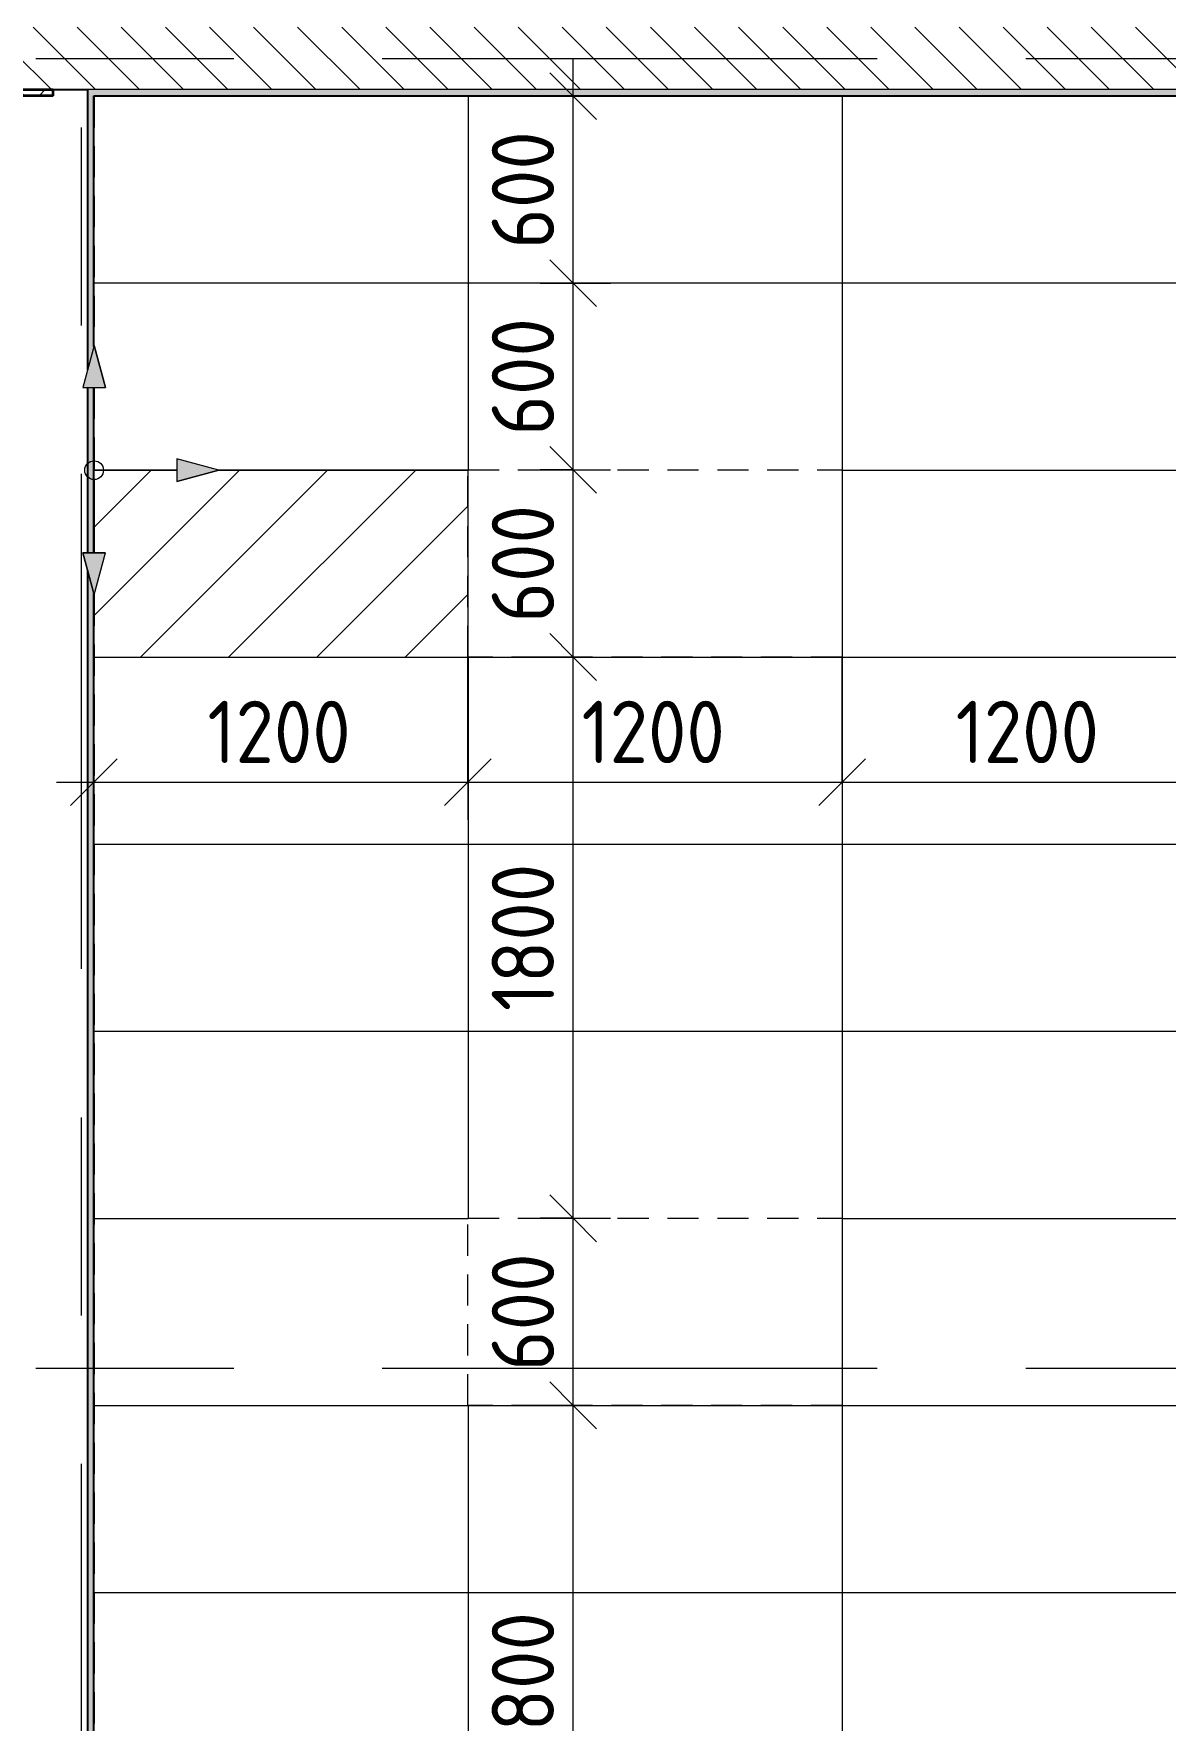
# Model space of a CAD drawing. Header units: millimetres. Extents: x -2911 to 191903, y -8553 to 29000.
# Drawn here: x 3557 to 7187, y 2470 to 7879 of the extents above; entities that cross this region are included whole.
import ezdxf

# ---------------------------------------------------------------- set-up
doc = ezdxf.new("R2010")
doc.units = ezdxf.units.MM
doc.linetypes.add('200_ШТРИХ__ш1_п0_6_', pattern=[160, 100, -60])
doc.linetypes.add('Осевая', pattern=[3175, 635, -476.25, 1587.5, -476.25])
for name, color, linetype, lineweight in [('A-ANNO-DIMS', 7, 'Continuous', 9), ('A-ANNO-DIMS-100', 7, 'Continuous', 9), ('A-DETL', 7, 'Continuous', 9), ('A-DETL-GENF', 7, 'Continuous', 9), ('A-DETL-MBND', 7, '200_ШТРИХ__ш1_п0_6_', 9), ('A-WALL', 7, 'Continuous', 9), ('I-WALL', 7, 'Continuous', 9), ('Оси-2', 7, 'Осевая', 9)]:
    doc.layers.add(name, color=color, linetype=linetype, lineweight=lineweight)
for name, color, linetype, lineweight, true_color in [('A-DETL-GENF-2', 7, 'Continuous', 9, 0x004000), ('A-WALL-1', 7, 'Continuous', 25, 0x3c3c3c), ('A-WALL-2', 7, 'Continuous', 35, 0x3c3c3c), ('A-WALL-FNSH-2', 7, 'Continuous', 13, 0x3c3c3c)]:
    doc.layers.add(name, color=color, linetype=linetype, lineweight=lineweight, true_color=true_color)
doc.styles.add('ISOCPEUR_1', font='isocpeur.ttf', dxfattribs={"width": 0.9, "height": 200})
doc.dimstyles.new('ISO-2_0_0_9К_Средний_округл2', dxfattribs={"dimscale": 304.8, "dimtxt": 199.196235, "dimasz": 0.492126, "dimexe": 0.393701, "dimexo": 0, "dimgap": 0, "dimtad": 1, "dimdec": 0, "dimrnd": 10, "dimzin": 0, "dimdsep": 46, "dimtxsty": 'ISOCPEUR_1', "dimblk1": 'OBLIQUE', "dimblk2": 'OBLIQUE', "dimsah": 1, "dimcen": 0.09, "dimdle": 0.393701, "dimazin": 0, "dimtfac": 1, "dimtdec": 4, "dimtix": 1, "dimtmove": 0, "dimatfit": 3, "dimfxl": 1, "dimtvp": 1, "dimtolj": 1, "dimtzin": 0, "dimarcsym": 2})
pattern_1 = [(0, (0, 0), (121.92, 30.48), [10.058, -81.382, 10.058, -81.382, -487.68]), (0, (0, 0), (121.92, 30.48), [-182.88, 10.058, -172.822, 10.058, -81.382, -213.36]), (0, (0, 0), (121.92, 30.48), [-457.2, 10.058, -50.902, 10.058, -142.342]), (120, (45.72, 15.24), (-87.356454, 90.34582), [10.058, -81.382, 10.058, -81.382, -487.68]), (120, (45.72, 15.24), (-87.356454, 90.34582), [-182.88, 10.058, -172.822, 10.058, -81.382, -213.36]), (120, (45.72, 15.24), (-87.356454, 90.34582), [-457.2, 10.058, -50.902, 10.058, -142.342]), (240, (60.96, 76.2), (-34.56355, -120.82582), [10.058, -81.382, 10.058, -81.382, -487.68]), (240, (60.96, 76.2), (-34.56355, -120.82582), [-182.88, 10.058, -172.822, 10.058, -81.382, -213.36]), (240, (60.96, 76.2), (-34.56355, -120.82582), [-457.2, 10.058, -50.902, 10.058, -142.342])]

# ---------------------------------------------------------------- blocks, each defined once
blk = doc.blocks.new('Начало раскладки_красным - Начало раскладки_красным-26110966-План потолков с обозначением видов отделки и геометрии 2 этажа в осях 1-12')
at = {"layer": 'A-DETL-GENF'}
for points in [[(-36.2, 264.8), (36.2, 264.8), (0, 400), (-24.9, 307.3)], [(264.8, -36.2), (400, 0), (264.8, 36.2)], [(0, -400), (36.2, -264.8), (-36.2, -264.8)]]:
    blk.add_hatch(color=256, dxfattribs=at).paths.add_polyline_path(points)
for p, q in [((0, 400), (-36.2, 264.8)), ((0, 400), (-36.2, 264.8)), ((36.2, 264.8), (0, 400)), ((0, 400), (36.2, 264.8)), ((-36.2, 264.8), (36.2, 264.8)), ((-36.2, 264.8), (36.2, 264.8)), ((0, 30), (0, 264.8)), ((30, 0), (264.8, 0)), ((400, 0), (264.8, 36.2)), ((264.8, 36.2), (264.8, -36.2)), ((400, 0), (264.8, 36.2)), ((264.8, 36.2), (264.8, -36.2)), ((400, 0), (264.8, -36.2)), ((0, -30), (0, -264.8)), ((264.8, -36.2), (400, 0)), ((36.2, -264.8), (-36.2, -264.8)), ((-36.2, -264.8), (0, -400)), ((0, -400), (-36.2, -264.8)), ((-36.2, -264.8), (36.2, -264.8)), ((0, -400), (36.2, -264.8)), ((0, -400), (36.2, -264.8))]:
    blk.add_line(p, q, dxfattribs=at)
blk.add_circle((0, 0), 30, dxfattribs=at)
blk = doc.blocks.new('DIMBLOCK27-План потолков с обозначением видов отделки и геометрии 2 этажа в осях 1-12')
at = {"layer": 'A-ANNO-DIMS-100', "lineweight": 20}
for p, q in [((5287.7, 3480.3), (5212.7, 3555.3)), ((5287.7, 3480.3), (5362.7, 3405.3)), ((5287.7, 1680.3), (5212.7, 1755.3)), ((5287.7, 1680.3), (5362.7, 1605.3))]:
    blk.add_line(p, q, dxfattribs=at)
at = {"layer": 'A-ANNO-DIMS-100'}
for p, q in [((5181.6, 3480.3), (5407.7, 3480.3)), ((5287.7, 3480.3), (5181.6, 3480.3)), ((5287.7, 1680.3), (5287.7, 3480.3)), ((5181.6, 1680.3), (5407.7, 1680.3)), ((5287.7, 1680.3), (5181.6, 1680.3))]:
    blk.add_line(p, q, dxfattribs=at)
at = {"layer": 'A-ANNO-DIMS-100', "color": 0, "insert": (5026.4, 2344.7), "char_height": 200, "width": 565.411, "attachment_point": 1, "rotation": 90, "line_spacing_factor": 1.149209, "style": 'ISOCPEUR_1'}
blk.add_mtext('1800', dxfattribs=at)
blk = doc.blocks.new('_Oblique')
at = {"color": 0, "linetype": 'ByBlock', "lineweight": -2}
blk.add_line((-0.5, -0.5), (0.5, 0.5), dxfattribs=at)
blk = doc.blocks.new('DIMBLOCK28-План потолков с обозначением видов отделки и геометрии 2 этажа в осях 1-12')
at = {"layer": 'A-ANNO-DIMS-100', "lineweight": 20}
for p, q in [((5287.7, 4080.3), (5212.7, 4155.3)), ((5287.7, 4080.3), (5362.7, 4005.3)), ((5287.7, 3480.3), (5212.7, 3555.3)), ((5287.7, 3480.3), (5362.7, 3405.3))]:
    blk.add_line(p, q, dxfattribs=at)
at = {"layer": 'A-ANNO-DIMS-100'}
for p, q in [((5181.6, 4080.3), (5407.7, 4080.3)), ((5287.7, 4080.3), (5181.6, 4080.3)), ((5287.7, 3480.3), (5287.7, 4080.3)), ((5181.6, 3480.3), (5407.7, 3480.3)), ((5287.7, 3480.3), (5181.6, 3480.3))]:
    blk.add_line(p, q, dxfattribs=at)
at = {"layer": 'A-ANNO-DIMS-100', "color": 0, "insert": (5026.4, 3590.7), "char_height": 200, "width": 455.087, "attachment_point": 1, "rotation": 90, "line_spacing_factor": 1.149209, "style": 'ISOCPEUR_1'}
blk.add_mtext('600', dxfattribs=at)
blk = doc.blocks.new('DIMBLOCK29-План потолков с обозначением видов отделки и геометрии 2 этажа в осях 1-12')
at = {"layer": 'A-ANNO-DIMS-100', "lineweight": 20}
for p, q in [((5287.7, 5880.3), (5212.7, 5955.3)), ((5287.7, 5880.3), (5362.7, 5805.3)), ((5287.7, 4080.3), (5212.7, 4155.3)), ((5287.7, 4080.3), (5362.7, 4005.3))]:
    blk.add_line(p, q, dxfattribs=at)
at = {"layer": 'A-ANNO-DIMS-100'}
for p, q in [((5181.6, 5880.3), (5407.7, 5880.3)), ((5287.7, 5880.3), (5181.6, 5880.3)), ((5287.7, 4080.3), (5287.7, 5880.3)), ((5181.6, 4080.3), (5407.7, 4080.3)), ((5287.7, 4080.3), (5181.6, 4080.3))]:
    blk.add_line(p, q, dxfattribs=at)
at = {"layer": 'A-ANNO-DIMS-100', "color": 0, "insert": (5026.4, 4744.7), "char_height": 200, "width": 565.411, "attachment_point": 1, "rotation": 90, "line_spacing_factor": 1.149209, "style": 'ISOCPEUR_1'}
blk.add_mtext('1800', dxfattribs=at)
blk = doc.blocks.new('DIMBLOCK30-План потолков с обозначением видов отделки и геометрии 2 этажа в осях 1-12')
at = {"layer": 'A-ANNO-DIMS-100', "lineweight": 20}
for p, q in [((5287.7, 6480.3), (5212.7, 6555.3)), ((5287.7, 6480.3), (5362.7, 6405.3)), ((5287.7, 5880.3), (5212.7, 5955.3)), ((5287.7, 5880.3), (5362.7, 5805.3))]:
    blk.add_line(p, q, dxfattribs=at)
at = {"layer": 'A-ANNO-DIMS-100'}
for p, q in [((5181.6, 6480.3), (5407.7, 6480.3)), ((5287.7, 6480.3), (5181.6, 6480.3)), ((5287.7, 5880.3), (5287.7, 6480.3)), ((5181.6, 5880.3), (5407.7, 5880.3)), ((5287.7, 5880.3), (5181.6, 5880.3))]:
    blk.add_line(p, q, dxfattribs=at)
at = {"layer": 'A-ANNO-DIMS-100', "color": 0, "insert": (5026.4, 5990.7), "char_height": 200, "width": 455.087, "attachment_point": 1, "rotation": 90, "line_spacing_factor": 1.149209, "style": 'ISOCPEUR_1'}
blk.add_mtext('600', dxfattribs=at)
blk = doc.blocks.new('DIMBLOCK31-План потолков с обозначением видов отделки и геометрии 2 этажа в осях 1-12')
at = {"layer": 'A-ANNO-DIMS-100', "lineweight": 20}
for p, q in [((5287.7, 7079.5), (5212.7, 7154.5)), ((5287.7, 7079.5), (5362.7, 7004.5)), ((5287.7, 6480.3), (5212.7, 6555.3)), ((5287.7, 6480.3), (5362.7, 6405.3))]:
    blk.add_line(p, q, dxfattribs=at)
at = {"layer": 'A-ANNO-DIMS-100'}
for p, q in [((5181.6, 7079.5), (5407.7, 7079.5)), ((5287.7, 7079.5), (5181.6, 7079.5)), ((5287.7, 6480.3), (5287.7, 7079.5)), ((5181.6, 6480.3), (5407.7, 6480.3)), ((5287.7, 6480.3), (5181.6, 6480.3))]:
    blk.add_line(p, q, dxfattribs=at)
at = {"layer": 'A-ANNO-DIMS-100', "color": 0, "insert": (5026.4, 6590.3), "char_height": 200, "width": 455.087, "attachment_point": 1, "rotation": 90, "line_spacing_factor": 1.149209, "style": 'ISOCPEUR_1'}
blk.add_mtext('600', dxfattribs=at)
blk = doc.blocks.new('DIMBLOCK32-План потолков с обозначением видов отделки и геометрии 2 этажа в осях 1-12')
at = {"layer": 'A-ANNO-DIMS-100'}
for p, q in [((5287.7, 7079.5), (5287.7, 7799)), ((5181.6, 7679), (5407.7, 7679)), ((5287.7, 7679), (5181.6, 7679)), ((5181.6, 7079.5), (5407.7, 7079.5)), ((5287.7, 7079.5), (5181.6, 7079.5))]:
    blk.add_line(p, q, dxfattribs=at)
at = {"layer": 'A-ANNO-DIMS-100', "lineweight": 20}
for p, q in [((5287.7, 7679), (5212.7, 7754)), ((5287.7, 7679), (5362.7, 7604)), ((5287.7, 7079.5), (5212.7, 7154.5)), ((5287.7, 7079.5), (5362.7, 7004.5))]:
    blk.add_line(p, q, dxfattribs=at)
at = {"layer": 'A-ANNO-DIMS-100', "color": 0, "insert": (5026.4, 7189.6), "char_height": 200, "width": 455.087, "attachment_point": 1, "rotation": 90, "line_spacing_factor": 1.149209, "style": 'ISOCPEUR_1'}
blk.add_mtext('600', dxfattribs=at)
blk = doc.blocks.new('DIMBLOCK52-План потолков с обозначением видов отделки и геометрии 2 этажа в осях 1-12')
at = {"layer": 'A-ANNO-DIMS-100'}
for p, q in [((4949.9, 5880.3), (4949.9, 5358.7)), ((4949.9, 5478.7), (4949.9, 5880.3)), ((3750, 5584.8), (3750, 5358.7)), ((3750, 5478.7), (3750, 5584.8)), ((3630, 5478.7), (4949.9, 5478.7))]:
    blk.add_line(p, q, dxfattribs=at)
at = {"layer": 'A-ANNO-DIMS-100', "lineweight": 20}
for p, q in [((3750, 5478.7), (3825, 5553.7)), ((4949.9, 5478.7), (5024.9, 5553.7)), ((3750, 5478.7), (3675, 5403.7)), ((4949.9, 5478.7), (4874.9, 5403.7))]:
    blk.add_line(p, q, dxfattribs=at)
at = {"layer": 'A-ANNO-DIMS-100', "color": 0, "insert": (4114.4, 5740), "char_height": 200, "width": 565.411, "attachment_point": 1, "line_spacing_factor": 1.149209, "style": 'ISOCPEUR_1'}
blk.add_mtext('1200', dxfattribs=at)
blk = doc.blocks.new('DIMBLOCK53-План потолков с обозначением видов отделки и геометрии 2 этажа в осях 1-12')
at = {"layer": 'A-ANNO-DIMS-100'}
for p, q in [((4949.9, 5880.3), (4949.9, 5358.7)), ((4949.9, 5478.7), (4949.9, 5880.3)), ((6149.9, 5880.3), (6149.9, 5358.7)), ((6149.9, 5478.7), (6149.9, 5880.3)), ((4949.9, 5478.7), (6149.9, 5478.7))]:
    blk.add_line(p, q, dxfattribs=at)
at = {"layer": 'A-ANNO-DIMS-100', "lineweight": 20}
for p, q in [((4949.9, 5478.7), (5024.9, 5553.7)), ((6149.9, 5478.7), (6224.9, 5553.7)), ((4949.9, 5478.7), (4874.9, 5403.7)), ((6149.9, 5478.7), (6074.9, 5403.7))]:
    blk.add_line(p, q, dxfattribs=at)
at = {"layer": 'A-ANNO-DIMS-100', "color": 0, "insert": (5314.3, 5740), "char_height": 200, "width": 565.411, "attachment_point": 1, "line_spacing_factor": 1.149209, "style": 'ISOCPEUR_1'}
blk.add_mtext('1200', dxfattribs=at)
blk = doc.blocks.new('DIMBLOCK54-План потолков с обозначением видов отделки и геометрии 2 этажа в осях 1-12')
at = {"layer": 'A-ANNO-DIMS-100'}
for p, q in [((6149.9, 5880.3), (6149.9, 5358.7)), ((6149.9, 5478.7), (6149.9, 5880.3)), ((7349.9, 5880.3), (7349.9, 5358.7)), ((7349.9, 5478.7), (7349.9, 5880.3)), ((6149.9, 5478.7), (7349.9, 5478.7))]:
    blk.add_line(p, q, dxfattribs=at)
at = {"layer": 'A-ANNO-DIMS-100', "lineweight": 20}
for p, q in [((6149.9, 5478.7), (6224.9, 5553.7)), ((7349.9, 5478.7), (7424.9, 5553.7)), ((6149.9, 5478.7), (6074.9, 5403.7)), ((7349.9, 5478.7), (7274.9, 5403.7))]:
    blk.add_line(p, q, dxfattribs=at)
at = {"layer": 'A-ANNO-DIMS-100', "color": 0, "insert": (6514.3, 5740), "char_height": 200, "width": 565.411, "attachment_point": 1, "line_spacing_factor": 1.149209, "style": 'ISOCPEUR_1'}
blk.add_mtext('1200', dxfattribs=at)

msp = doc.modelspace()

# ---------------------------------------------------------------- hatches: boundary and pattern name
at = {"layer": 'A-DETL-GENF-2'}
h = msp.add_hatch(dxfattribs=at)
h.set_pattern_fill('FP_56', color=256, style=0, pattern_type=2)
h.set_pattern_definition([(45, (0, 0), (-141.4214, 141.4214), [])])
h.paths.add_polyline_path([(4951, 5879.5), (4951, 6479.5), (4150.1, 6479.5), (4015.8, 6443.4), (4015.7, 6479.5), (3750, 6479.5), (3750, 6214.7), (3787.4, 6214.8), (3751.2, 6079.5), (3750, 6084.1), (3750, 5879.5), (4579.3, 5879.5)])
at = {"layer": 'A-DETL-MBND'}
h = msp.add_hatch(dxfattribs=at)
h.set_pattern_fill('FP_47', color=256, style=0, pattern_type=2)
h.set_pattern_definition([(180, (2551, 3479.5), (-7e-14, -600), []), (270, (2551, 3479.5), (1200, 7e-14), [])])
h.paths.add_polyline_path([(12160, 521), (12160, 7049), (11459, 7049), (11459, 7679), (10661, 7679), (10661, 7049), (9759, 7049), (9759, 7679), (8881, 7679), (8881, 7049), (8260, 7049), (8260, 6480.3), (8549.9, 6480.3), (8549.9, 5880.3), (8260, 5880.3), (8260, 4080.3), (8549.9, 4080.3), (8549.9, 3480.3), (8260, 3480.3), (8260, 1680.3), (8549.9, 1680.3), (8549.9, 1080.3), (8260, 1080.3), (8260, 521), (11856, 521)])
h.paths.add_polyline_path([(5792.1, 521), (7660, 521), (7660, 1080.3), (7349.9, 1080.3), (7349.9, 1680.3), (7660, 1680.3), (7660, 3480.3), (7349.9, 3480.3), (7349.9, 4080.3), (7660, 4080.3), (7660, 5880.3), (7349.9, 5880.3), (7349.9, 6480.3), (7660, 6480.3), (7660, 7279), (7639, 7279), (7639, 7679), (3751, 7679), (3751, 6878.6), (3787.1, 6744.3), (3751, 6744.2), (3751, 6214.7), (3787.4, 6214.8), (3751, 6079.5), (3751, 521), (4579.3, 521)])
h.paths.add_polyline_path([(10643.2, 1080.3), (9749.9, 1080.3), (9749.9, 1680.3), (10949.9, 1680.3), (10949.9, 1080.3)])
h.paths.add_polyline_path([(6149.9, 1080.3), (4949.9, 1080.3), (4949.9, 1680.3), (6149.9, 1680.3)])
h.paths.add_polyline_path([(10949.9, 3480.3), (9749.9, 3480.3), (9749.9, 4080.3), (10949.9, 4080.3), (10949.9, 3845.2)])
h.paths.add_polyline_path([(4949.9, 3480.3), (4951, 4080.3), (6149.9, 4080.3), (6149.9, 3480.3)])
h.paths.add_polyline_path([(10949.9, 5880.3), (9749.9, 5880.3), (9749.9, 6480.3), (10949.9, 6480.3)])
h.paths.add_polyline_path([(6149.9, 5880.3), (4949.9, 5880.3), (4949.9, 6480.3), (6149.9, 6480.3)])
h.paths.add_polyline_path([(4015.8, 6443.4), (4015.7, 6515.9), (4150.1, 6479.5)])
at = {"layer": 'I-WALL'}
h = msp.add_hatch(dxfattribs=at)
h.set_pattern_fill('FP_11', color=256, style=0, pattern_type=2)
h.set_pattern_definition([(45, (0, 0), (-57.0246, 57.0246), []), (45, (57.025, 0), (-57.0246, 57.0246), [100.806, -20.161, 3.353, -16.808])])
h.paths.add_polyline_path([(110, 7680), (3620, 7680), (3620, 7700), (3489, 7700), (3489, 7900), (110, 7900), (110, 7767.3)])
h = msp.add_hatch(dxfattribs=at)
h.set_pattern_fill('FP_8', color=256, style=0, pattern_type=2)
h.set_pattern_definition([(135, (0, 0), (-70.7107, -70.7107), [])])
h.paths.add_polyline_path([(10640, 7700), (12160, 7700), (12160, 7900), (8260, 7900), (8260, 7700), (10560, 7700)])
h.paths.add_polyline_path([(3620, 7700), (7660, 7700), (7660, 7900), (3489, 7900), (3489, 7700)])
h.paths.add_polyline_path([(16660, 7700), (16660, 7900), (12760, 7900), (12760, 7700), (13004, 7700), (13060.1, 7714.4), (13060.2, 7700), (13589.7, 7700), (13589.7, 7715.4), (13647.2, 7700), (16160, 7700)])
h = msp.add_hatch(dxfattribs=at)
h.set_pattern_fill('FP_40', color=256, style=0, pattern_type=2)
h.set_pattern_definition(pattern_1)
h.paths.add_polyline_path([(7639, 7680), (7640, 7680), (7640, 7700), (3730, 7700), (3730, 7680), (7004.8, 7680)])
h = msp.add_hatch(dxfattribs=at)
h.set_pattern_fill('FP_40', color=256, style=0, pattern_type=2)
h.set_pattern_definition(pattern_1)
h.paths.add_polyline_path([(3750, 140), (3750, 6084.1), (3730, 6158.6), (3730, 140)])
h.paths.add_polyline_path([(3730, 6214.7), (3750, 6214.8), (3750, 6744.3), (3730, 6744.2), (3730, 6214.8)])
h.paths.add_polyline_path([(3730, 6801.8), (3750, 6879.5), (3750, 7680), (3730, 7680), (3730, 6879.5)])

# ---------------------------------------------------------------- linework, layer by layer
at = {"layer": 'A-DETL'}
for p, q in [((4015.8, 6479.5), (3750, 6479.5)), ((3750, 6479.5), (3750, 6214.7)), ((4951, 6479.5), (4150.1, 6479.5)), ((4951, 5879.5), (4951, 6479.5)), ((3750, 6084.1), (3750, 5879.5)), ((3750, 5879.5), (4951, 5879.5))]:
    msp.add_line(p, q, dxfattribs=at)
at = {"layer": 'A-DETL-MBND'}
for p, q in [((7639, 7679), (3751, 7679)), ((3751, 7679), (3751, 6878.6)), ((3751, 6744.3), (3751, 6214.7)), ((4949.9, 6480.3), (6149.9, 6480.3)), ((4949.9, 5880.3), (4949.9, 6479.5)), ((6149.9, 6480.3), (6149.9, 5880.3)), ((3751, 6080.4), (3751, 141)), ((6149.9, 5880.3), (4951, 5880.3)), ((4949.9, 3480.3), (4949.9, 4080.3)), ((4949.9, 4080.3), (6149.9, 4080.3)), ((6149.9, 4080.3), (6149.9, 3480.3)), ((6149.9, 3480.3), (4949.9, 3480.3))]:
    msp.add_line(p, q, dxfattribs=at)
at = {"layer": 'A-WALL'}
for p, q in [((7660, 7700), (3730, 7700)), ((3751, 7679), (3750, 7679))]:
    msp.add_line(p, q, dxfattribs=at)
at = {"layer": 'A-WALL-1'}
for p, q in [((3620, 7700), (3730, 7700)), ((3730, 7700), (3730, 6801.8)), ((3750, 7680), (7640, 7680)), ((3750, 6876.6), (3750, 7680)), ((3730, 6744.3), (3730, 6214.7)), ((3750, 6214.7), (3750, 6744.3)), ((3730, 6158.6), (3730, 140)), ((3750, 140), (3750, 6084.1))]:
    msp.add_line(p, q, dxfattribs=at)
at = {"layer": 'A-WALL-2'}
for p, q in [((3489, 7700), (3620, 7700)), ((3620, 7680), (3620, 7700)), ((3620, 7680), (110, 7680))]:
    msp.add_line(p, q, dxfattribs=at)
at = {"layer": 'A-WALL-FNSH-2'}
for p, q in [((3751, 7679), (7639, 7679)), ((3751, 6878.6), (3751, 7679)), ((3751, 6214.7), (3751, 6744.3)), ((3751, 141), (3751, 6080.4))]:
    msp.add_line(p, q, dxfattribs=at)
at = {"layer": 'Оси-2'}
for p, q in [((3710, 593.7), (3710, 24898.1)), ((389, 7800), (35990, 7800)), ((389, 3600), (35990, 3600))]:
    msp.add_line(p, q, dxfattribs=at)

# ---------------------------------------------------------------- block references
at = {"layer": 'A-DETL-GENF', "rotation": 0.03359668727813597}
msp.add_blockref('Начало раскладки_красным - Начало раскладки_красным-26110966-План потолков с обозначением видов отделки и геометрии 2 этажа в осях 1-12', (3751, 6479.5), dxfattribs=at)

# ---------------------------------------------------------------- dimensions: what is measured, and where the dimension line sits
at = {"layer": 'A-ANNO-DIMS'}
for base, p1, p2, override, picture, middle in [((5287.6586954, 7679.0000053), (5181.5926782, 7079.5000053), (5181.5926782, 7679.0000053), {"dimpost": '<>', "dimfxl": 599.5}, 'DIMBLOCK32-План потолков с обозначением видов отделки и геометрии 2 этажа в осях 1-12', (5187.6586954, 7379.2500053)), ((5287.7, 7079.5), (5181.6, 6480.3), (5181.6, 7079.5), {"dimpost": '<>', "dimfxl": 599.211752}, 'DIMBLOCK31-План потолков с обозначением видов отделки и геометрии 2 этажа в осях 1-12', (5187.7, 6779.9)), ((5287.7, 6480.3), (5181.6, 5880.3), (5181.6, 6480.3), {"dimpost": '<>', "dimfxl": 600}, 'DIMBLOCK30-План потолков с обозначением видов отделки и геометрии 2 этажа в осях 1-12', (5187.7, 6180.3)), ((5287.7, 5880.3), (5181.6, 4080.3), (5181.6, 5880.3), {"dimpost": '<>', "dimfxl": 1800}, 'DIMBLOCK29-План потолков с обозначением видов отделки и геометрии 2 этажа в осях 1-12', (5187.7, 4980.3)), ((5287.7, 4080.3), (5181.6, 3480.3), (5181.6, 4080.3), {"dimpost": '<>', "dimfxl": 600}, 'DIMBLOCK28-План потолков с обозначением видов отделки и геометрии 2 этажа в осях 1-12', (5187.7, 3780.3)), ((5287.7, 3480.3), (5181.6, 1680.3), (5181.6, 3480.3), {"dimpost": '<>', "dimfxl": 1800}, 'DIMBLOCK27-План потолков с обозначением видов отделки и геометрии 2 этажа в осях 1-12', (5187.7, 2580.3))]:
    dim = msp.add_linear_dim(base=base, p1=p1, p2=p2, angle=90, dimstyle='ISO-2_0_0_9К_Средний_округл2', override=override, dxfattribs=at)
    dim.commit()
    dim.dimension.update_dxf_attribs({"geometry": picture, "text_midpoint": middle})
for base, p1, p2, override, picture, middle in [((4949.9, 5478.7), (3750, 5584.8), (4949.9, 5880.3), {"dimpost": '<>', "dimfxl": 1235.766677}, 'DIMBLOCK52-План потолков с обозначением видов отделки и геометрии 2 этажа в осях 1-12', (4350, 5578.7)), ((6149.9, 5478.7), (4949.9, 5880.3), (6149.9, 5880.3), {"dimpost": '<>', "dimfxl": 1200}, 'DIMBLOCK53-План потолков с обозначением видов отделки и геометрии 2 этажа в осях 1-12', (5549.9, 5578.7)), ((7349.9, 5478.7), (6149.9, 5880.3), (7349.9, 5880.3), {"dimpost": '<>', "dimfxl": 1200}, 'DIMBLOCK54-План потолков с обозначением видов отделки и геометрии 2 этажа в осях 1-12', (6749.9, 5578.7))]:
    dim = msp.add_linear_dim(base=base, p1=p1, p2=p2, dimstyle='ISO-2_0_0_9К_Средний_округл2', override=override, dxfattribs=at)
    dim.commit()
    dim.dimension.update_dxf_attribs({"geometry": picture, "text_midpoint": middle})

doc.saveas('drawing.dxf')
